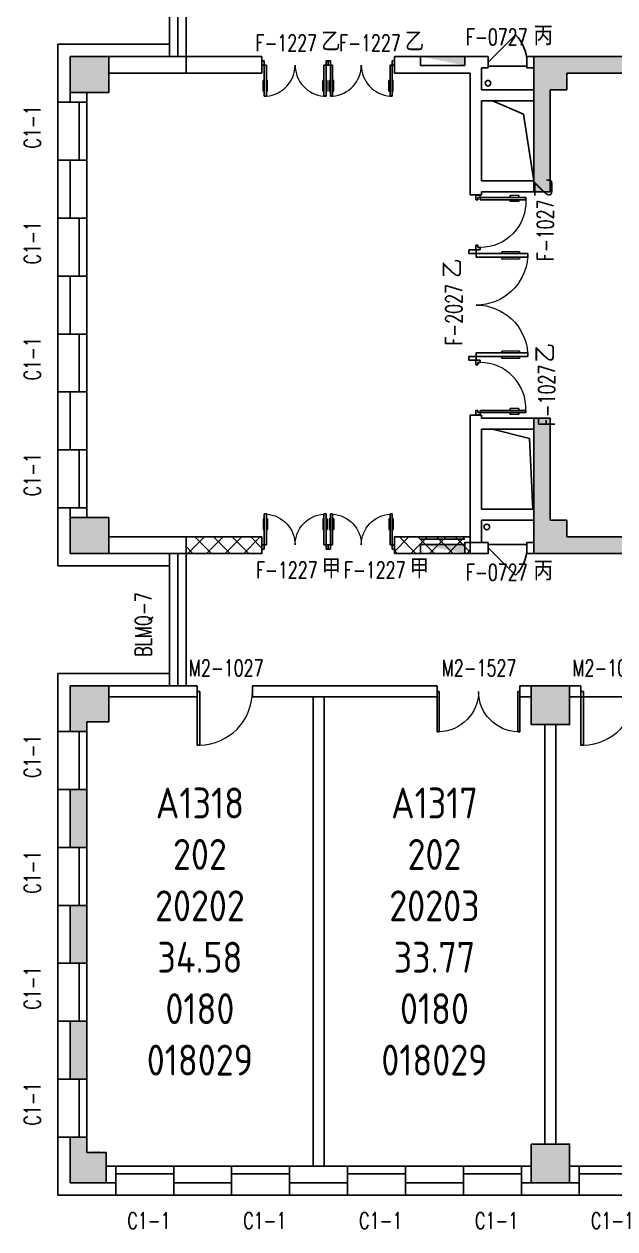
# Model space of a CAD drawing. Extents: x 1914783 to 1990581, y 313528 to 416301.
# Drawn here: x 1914808 to 1925515, y 382828 to 404654 of the extents above; entities that cross this region are included whole.
import ezdxf

# ---------------------------------------------------------------- set-up
doc = ezdxf.new("R2010")
doc.units = 0
doc.header["$LTSCALE"] = 1000
doc.header["$MEASUREMENT"] = 0
for name, color, linetype in [('body', 30, 'Continuous'), ('RM$', 5, 'Continuous'), ('RM$TXT', 5, 'Continuous'), ('消防', 222, 'Continuous')]:
    doc.layers.add(name, color=color, linetype=linetype)
doc.styles.add('_TCH_WINDOW', font='txt.shx', dxfattribs={"height": 3.5, "bigfont": 'hztxt.shx'})
doc.styles.get("Standard").update_dxf_attribs({"font": 'gbenor.shx', "bigfont": 'gbcbig.shx'})

# ---------------------------------------------------------------- blocks, each defined once
blk = doc.blocks.new('cde')
at = {"layer": '消防'}
blk.add_hatch(color=256, dxfattribs=at).paths.add_polyline_path([(-873426.7166632321, -271674.3896962288), (-874226.7166632321, -271674.3896962288), (-873426.7166632321, -271834.3896962288)])
blk.add_lwpolyline([(-874226.7166632321, -271674.3896962288), (-873426.7166632321, -271674.3896962288), (-873426.7166632321, -271834.3896962288), (-874226.7166632321, -271834.3896962288)], close=True, dxfattribs=at)
blk = doc.blocks.new('$WINLIB2D$00000004')
for p, q in [((-0.5, 0.5), (0.5, 0.5)), ((-0.5, 0.2405796575893152), (0.5, 0.2405796575893152)), ((-0.4999999999999999, -0.5), (0.5, -0.5))]:
    blk.add_line(p, q)
blk = doc.blocks.new('$DorLib2D$00000001')
for p, q in [((0.45, 0.9750000000000001), (0.5000000000000002, 0.9750000000000001)), ((0.45, 0), (0.45, 0.9750000000000001)), ((0.5, 0), (0.5, 0.9750000000000001)), ((0.5, 0), (0.45, 0))]:
    blk.add_line(p, q)
at = {"lineweight": 13}
blk.add_arc((0.475, 0), 0.975, 91.4692835813538, 180, dxfattribs=at)
blk = doc.blocks.new('$DorLib2D$00000002')
for p, q in [((-0.5, -5.684341886080802e-17), (-0.5000000000000007, 0.4875)), ((-0.4750000000000007, 0.4875), (-0.5000000000000007, 0.4875)), ((-0.475, -2.842170943040401e-17), (-0.4750000000000007, 0.4875)), ((0.475, -2.842170943040401e-17), (0.4750000000000007, 0.4875)), ((0.4750000000000007, 0.4875), (0.5000000000000007, 0.4875)), ((0.5, -5.684341886080802e-17), (0.5000000000000007, 0.4875)), ((-0.5, -5.684341886080802e-17), (-0.475, -2.842170943040401e-17)), ((0.5, -5.684341886080802e-17), (0.475, -2.842170943040401e-17))]:
    blk.add_line(p, q)
at = {"lineweight": 13}
for centre, start, end in [((-0.4875, -4.263256414560601e-17), 0, 88.53071641864632), ((0.4875, -4.263256414560601e-17), 91.4692835813537, 180)]:
    blk.add_arc(centre, 0.4875, start, end, dxfattribs=at)
blk = doc.blocks.new('$DorLib2D$00000011')
for p, q in [((-0.4666666602065375, 0.4708801651422996), (-0.46666666020654, -0.06245316819156697)), ((-0.4666666602065375, 0.4708801651422996), (-0.4333333268731733, 0.4708801651422999)), ((-0.4333333268731733, 0.4708801651422999), (-0.4333333268731709, 0.004213498475166344)), ((0.4333333397943598, 0.4708801651422999), (0.4333333397943574, 0.004213498475166344)), ((0.4666666731277241, 0.4708801651422996), (0.4333333397943598, 0.4708801651422999)), ((0.4666666731277241, 0.4708801651422996), (0.4666666731277265, -0.06245316819156697)), ((-0.4833333268732257, 0.3962051976975873), (-0.466666660206538, 0.3962051976975872)), ((-0.41666666020649, 0.3962051976975873), (-0.4333333268731729, 0.3962051976975873)), ((0.4166666731276766, 0.3962051976975873), (0.4333333397943595, 0.3962051976975873)), ((0.4833333397944098, 0.3962051976975873), (0.4666666731277244, 0.3962051976975872)), ((-0.4833333268732233, 0.2345635206386193), (-0.4666666602065386, 0.2345635206386192)), ((-0.41666666020649, 0.2345635206386193), (-0.4333333268731721, 0.2345635206386192)), ((0.4166666731276741, 0.2345635206386193), (0.4333333397943586, 0.2345635206386192)), ((0.4833333397944074, 0.2345635206386193), (0.4666666731277251, 0.2345635206386192)), ((-0.4999999935399067, 0.004213498475166344), (-0.4333333268731709, 0.004213498475166344)), ((-0.4999999935399042, 0.004213498475176044), (-0.4999999935399067, -0.06245316819156697)), ((0.5000000064610932, 0.004213498475166344), (0.4333333397943574, 0.004213498475166344)), ((0.5000000064610907, 0.004213498475176044), (0.5000000064610932, -0.06245316819156697)), ((-0.4999999935399067, -0.06245316819156697), (-0.46666666020654, -0.06245316819156697)), ((0.5000000064610932, -0.06245316819156697), (0.4666666731277265, -0.06245316819156697))]:
    blk.add_line(p, q)
at = {"lineweight": 13}
for p, q in [((-0.4833333268732257, 0.3962051976975873), (-0.4833333268732233, 0.2345635206386193)), ((-0.41666666020649, 0.3962051976975873), (-0.41666666020649, 0.2345635206386193)), ((0.4166666731276766, 0.3962051976975873), (0.4166666731276741, 0.2345635206386193)), ((0.4833333397944098, 0.3962051976975873), (0.4833333397944074, 0.2345635206386193))]:
    blk.add_line(p, q, dxfattribs=at)
for centre, start, end in [((-0.46666666020654, 0.004213498475166344), 0, 85.90395624184767), ((0.4666666731277265, 0.004213498475166344), 94.09604375815232, 180)]:
    blk.add_arc(centre, 0.4666666666671332, start, end, dxfattribs=at)
blk = doc.blocks.new('$DorLib2D$00000009')
for p, q in [((0.4128784780300046, 0.9052619659617922), (0.4128784780300046, 0.08070055595349494)), ((0.4541065485304194, 0.9052619659617922), (0.4128784780300046, 0.9052619659617922)), ((0.4541065485304194, 0.08070055595349494), (0.4541065485304194, 0.9052619659617922)), ((0.4128784780300046, 0.7821568824082695), (0.3780038555081039, 0.7821568824082694)), ((0.4889811710523202, 0.7821568824082694), (0.4541065485304194, 0.7821568824082695)), ((0.4128784780300046, 0.6235084014994399), (0.3780038555081039, 0.6235084014994398)), ((0.4889811710523202, 0.6235084014994398), (0.4541065485304194, 0.6235084014994399)), ((-0.4941390729791224, 0.08070055595349494), (-0.4529110024787076, 0.08070055595349494)), ((-0.4941390729791224, -0.001755585047334795), (-0.4941390729791224, 0.08070055595349494)), ((-0.4529110024787076, 0.08070055595349494), (-0.4529110024787076, 0.03947248545308008)), ((-0.4529110024787076, 0.03947248545308008), (-0.4116829319782927, 0.03947248545308008)), ((-0.4116829319782927, 0.03947248545308008), (-0.4116829319782927, -0.001755585047334795)), ((0.4128784780300046, 0.08070055595349494), (0.4541065485304194, 0.08070055595349494)), ((0.4541065485304194, 0.03947248545308008), (0.4128784780300046, 0.03947248545308008)), ((0.4128784780300046, 0.03947248545308008), (0.4128784780300046, -0.001755585047334795)), ((0.4953346190308343, 0.08070055595349494), (0.4541065485304194, 0.08070055595349494)), ((0.4541065485304194, 0.08070055595349494), (0.4541065485304194, 0.03947248545308008)), ((0.4953346190308343, -0.001755585047334795), (0.4953346190308343, 0.08070055595349494)), ((-0.4941390729791224, -0.001755585047334795), (-0.4941390729791224, -0.001755585047334795)), ((-0.4116829319782927, -0.001755585047334795), (-0.4941390729791224, -0.001755585047334795)), ((0.4128784780300046, -0.001755585047334795), (0.4953346190308343, -0.001755585047334795)), ((0.4953346190308343, -0.001755585047334795), (0.4953346190308343, -0.001755585047334795))]:
    blk.add_line(p, q)
at = {"lineweight": 13}
for p, q in [((0.3780038555081039, 0.7821568824082694), (0.3780038555081039, 0.6235084014994398)), ((0.4889811710523202, 0.7821568824082694), (0.4889811710523202, 0.6235084014994398))]:
    blk.add_line(p, q, dxfattribs=at)
blk.add_arc((0.3716497624938499, 0.08173193500353383), 0.8245614100082972, 87.13397114007623, 180.0716668053313, dxfattribs=at)
blk = doc.blocks.new('$DorLib2D$00000114')
at = {"color": 0}
blk.add_line((0.4999999999999964, 3.552713678800501e-15), (-0.2071067811864751, 0.7071067811864857), dxfattribs=at)
blk.add_arc((0.5000000000013856, -1.154631945610163e-12), 1.000000000001696, 135, 180, dxfattribs=at)

msp = doc.modelspace()

# ---------------------------------------------------------------- hatches: boundary and pattern name
at = {"layer": 'body'}
for points in [[(1915644.367475156, 403414.506723739), (1916344.367475156, 403414.506723739), (1916344.367475156, 404064.5067237637), (1915644.367475156, 404064.5067237637)], [(1924044.367475125, 403464.4989115207), (1924644.367475125, 403464.4989115207), (1924644.367475125, 404064.4989115207), (1924044.367475125, 404064.4989115207)], [(1924644.367475134, 404064.4989114684), (1924644.367475134, 403764.4989114684), (1932444.367475134, 403764.4989114698), (1932444.367475134, 404064.4989114698)], [(1924344.367475137, 403464.4989115207), (1924044.367475139, 403464.4989115207), (1924044.367475138, 401614.4989115686), (1924344.36747513, 401614.4989115686)], [(1924044.367475133, 395664.4989115202), (1924344.367475132, 395664.4989115202), (1924344.367475099, 397514.4989115212), (1924044.367475102, 397514.4989115212)], [(1915644.367475156, 395064.5067237618), (1916344.367475156, 395064.5067237618), (1916344.367475156, 395714.5067238163), (1915644.367475156, 395714.5067238163)], [(1924044.367475126, 395064.4989115202), (1924644.367475126, 395064.4989115202), (1924644.367475126, 395664.4989115202), (1924044.367475126, 395664.4989115202)], [(1924644.367475134, 395364.4989114677), (1924644.367475134, 395064.4989114677), (1932444.367475134, 395064.498911469), (1932444.367475134, 395364.498911469)], [(1915644.367475156, 392014.5067239131), (1916344.367475156, 392014.5067239131), (1916344.367475156, 392664.5067237618), (1915644.367475156, 392664.5067237618)], [(1923994.367475049, 391964.4910987295), (1924694.367475049, 391964.4910987295), (1924694.367475049, 392664.4989112291), (1923994.367475049, 392664.4989112291)], [(1915944.367475149, 392014.5067239131), (1915644.367475148, 392014.5067239131), (1915644.367475151, 391839.5067241414), (1915944.367475151, 391839.5067241414)], [(1915644.367475152, 390789.5067241414), (1915644.367475152, 389739.5067241414), (1915944.367475152, 389739.5067241414), (1915944.367475152, 390789.5067241414)], [(1915644.367475153, 388689.5067241414), (1915644.367475154, 387639.5067241414), (1915944.367475154, 387639.5067241414), (1915944.367475154, 388689.5067241414)], [(1915644.367475155, 386589.5067241414), (1915644.367475156, 385539.5067241414), (1915944.367475156, 385539.5067241414), (1915944.367475155, 386589.5067241414)], [(1915644.367475218, 384214.4989116861), (1915944.367475154, 384214.4989116861), (1915944.367475157, 384489.5067242432), (1915644.367475156, 384489.5067242432)], [(1923994.367475156, 383664.5067237632), (1924694.367475156, 383664.5067237632), (1924694.367475156, 384364.4989112623), (1923994.367475156, 384364.4989112623)], [(1915644.367475156, 383664.5067237632), (1916294.367474988, 383664.5067237632), (1916294.367475024, 384214.4989116861), (1915644.367475218, 384214.4989116861)]]:
    msp.add_hatch(color=256, dxfattribs=at).paths.add_polyline_path(points)
h = msp.add_hatch(dxfattribs=at)
h.set_pattern_fill('ANSI37', color=256, scale=150, style=0)
h.set_pattern_definition([(45, (916804.9566533462, -51265.362221722), (-168.3798022700466, 168.3798022700466), []), (135, (916804.9566533462, -51265.362221722), (-168.3798022700466, -168.3798022700466), [])])
h.paths.add_polyline_path([(1919119.367483583, 395364.4989111768), (1917744.367475142, 395364.4989111768), (1917744.367475142, 395064.4989114328), (1919119.367483583, 395064.4989114328)])
h.paths.add_polyline_path([(1922894.367475111, 395364.4989114953), (1921519.367483609, 395364.4989114953), (1921519.367483609, 395064.4989113675), (1922894.367475111, 395064.4989113675)])

# ---------------------------------------------------------------- linework, layer by layer
for p, q in [((1917444.367475144, 406464.5067240285), (1917444.367475144, 404064.5067241347)), ((1917594.367475147, 406464.5067240286), (1917594.367475147, 404064.5067241346)), ((1917744.367475103, 406464.5067240287), (1917744.367475103, 404064.5067241346)), ((1915419.367475144, 404289.5067240622), (1915419.367475135, 403239.5067240397)), ((1915419.367475144, 404289.5067240622), (1917444.367475144, 404289.5067240619)), ((1916344.367475156, 404064.5067237637), (1915644.367475156, 404064.5067237637)), ((1915644.367475156, 404064.5067237637), (1915644.367475156, 403414.506723739)), ((1916344.367475127, 404064.5067240946), (1917744.367475103, 404064.5067241346)), ((1916344.367475156, 403414.506723739), (1916344.367475156, 404064.5067237637)), ((1917744.367475103, 404064.5067241346), (1917744.367475103, 403764.5067241299)), ((1919119.367482814, 404064.4989119854), (1917744.367475132, 404064.4989121191)), ((1917744.367475132, 404064.4989121191), (1917744.367475103, 403764.4989121191)), ((1919119.367482784, 403764.4989119893), (1919119.367482814, 404064.4989119854)), ((1922994.367475138, 404064.4989116004), (1921519.367482915, 404064.4989117483)), ((1921519.367482915, 404064.4989117483), (1921519.367482886, 403764.4989117534)), ((1923219.367475112, 404064.498911577), (1922994.367475138, 404064.4989116004)), ((1923219.367475104, 403864.4989116329), (1923219.367475112, 404064.498911577)), ((1924044.367475179, 404064.498911768), (1923919.367475113, 404064.4989115486)), ((1923919.367475113, 404064.4989115486), (1923919.367475104, 403864.4989116139)), ((1924644.367475125, 404064.4989115207), (1924044.367475125, 404064.4989115207)), ((1924044.367475125, 404064.4989115207), (1924044.367475125, 403464.4989115207)), ((1924644.367475134, 404064.4989114684), (1932444.367475134, 404064.4989114698)), ((1923094.367475143, 403864.4989115823), (1923219.367475104, 403864.4989116329)), ((1923094.367475143, 403464.4989114376), (1923094.367475143, 403864.4989115823)), ((1923219.36747526, 403894.2019574087), (1923919.36747526, 403894.2019573803)), ((1923919.367475104, 403864.4989116139), (1924044.367475179, 403864.4989117075)), ((1916344.367475127, 403764.5067240832), (1917744.367475103, 403764.5067241299)), ((1917744.367475103, 403764.4989121191), (1919119.367482784, 403764.4989119893)), ((1921519.367482886, 403764.4989117534), (1922894.367475153, 403764.4989116127)), ((1922894.367475138, 403464.4989115231), (1922894.367475153, 403764.4989116127)), ((1924644.367475134, 403764.4989114684), (1932444.367475134, 403764.4989114698)), ((1924644.367475125, 403464.4989115207), (1924644.367475179, 403764.4989114775)), ((1915644.367475102, 403414.5067238474), (1915644.36747513, 403239.5067240397)), ((1915644.367475156, 403414.506723739), (1916344.367475156, 403414.506723739)), ((1915944.367475144, 403239.5067240397), (1915944.367475186, 403414.5067238474)), ((1922894.367475138, 401814.4989115085), (1922894.367475138, 403464.4989115231)), ((1924044.367475133, 403464.4989115231), (1923094.367475143, 403464.4989114376)), ((1924044.367475138, 401614.4989115686), (1924044.367475162, 403464.4989115397)), ((1924344.36747513, 401614.4989115686), (1924344.367475134, 403464.4989115397)), ((1924344.367475076, 403464.4989115397), (1924644.367475125, 403464.4989115207)), ((1915419.367475135, 403239.5067240397), (1915644.367475143, 403239.5067240397)), ((1915644.36747513, 403239.5067240397), (1915944.367475144, 403239.5067240397)), ((1924044.367475133, 403264.4989115231), (1923094.367475136, 403264.4989115529)), ((1923094.367475136, 401814.4989114621), (1923094.367475136, 403264.4989115529)), ((1915419.367475135, 402189.5067240397), (1915419.367475135, 401139.5067242432)), ((1915419.367475135, 402189.5067240397), (1915644.367475143, 402189.5067240397)), ((1915644.36747513, 402189.5067240397), (1915644.36747513, 401139.5067242432)), ((1915944.367475144, 402189.5067240397), (1915644.36747513, 402189.5067240397)), ((1915944.367475144, 401139.5067242432), (1915944.367475144, 402189.5067240397)), ((1922894.367475138, 401814.4989115085), (1922894.367475116, 401559.8335435485)), ((1924044.367475138, 401814.4989114621), (1923094.367475136, 401814.4989114621)), ((1924044.367475138, 401614.4989115686), (1923094.367475142, 401614.4989115687)), ((1923094.367475142, 401559.8335435485), (1923094.367475142, 401614.4989115687)), ((1924044.367475138, 401614.4989115686), (1924344.36747513, 401614.4989115686)), ((1922894.367475116, 401559.8335435485), (1923094.367475142, 401559.8335435485)), ((1915419.367475135, 401139.5067242432), (1915644.367475143, 401139.5067242432)), ((1915644.36747513, 401139.5067242432), (1915944.367475144, 401139.5067242432)), ((1915419.367475135, 400089.5067241414), (1915419.367475135, 399039.5067241415)), ((1915419.367475135, 400089.5067241414), (1915644.367475143, 400089.5067241414)), ((1915644.36747513, 400089.5067241414), (1915644.36747513, 399039.5067241414)), ((1915944.367475144, 400089.5067241414), (1915644.36747513, 400089.5067241414)), ((1915944.367475144, 399039.5067241414), (1915944.367475144, 400089.5067241414)), ((1915419.367475135, 399039.5067241415), (1915644.367475143, 399039.5067241415)), ((1915644.36747513, 399039.5067241414), (1915944.367475144, 399039.5067241414)), ((1915419.367475135, 397989.5067241414), (1915419.367475135, 396939.5067241415)), ((1915419.367475135, 397989.5067241414), (1915644.367475143, 397989.5067241414)), ((1915644.36747513, 397989.5067241414), (1915644.36747513, 396939.5067241414)), ((1915944.367475144, 397989.5067241414), (1915644.36747513, 397989.5067241414)), ((1915944.367475144, 396939.5067241414), (1915944.367475144, 397989.5067241414)), ((1923094.367475142, 397569.1642926026), (1922894.367475116, 397569.1642926026)), ((1922894.367475116, 397569.1642926026), (1922894.367475137, 397314.4989114847)), ((1923094.367475142, 397514.4989115213), (1923094.367475142, 397569.1642926026)), ((1924044.367475102, 397514.4989115212), (1923094.367475142, 397514.4989115213)), ((1924044.367475133, 395664.4989115397), (1924044.367475102, 397514.4989115212)), ((1924044.367475102, 397514.4989115212), (1924344.367475099, 397514.4989115212)), ((1924344.367475085, 395664.4989115397), (1924344.367475099, 397514.4989115212)), ((1922894.367475137, 395664.4989115237), (1922894.367475137, 397314.4989114847)), ((1924044.367475102, 397314.4989115217), (1923094.367475097, 397314.4989115217)), ((1923094.367475097, 395864.4989115435), (1923094.367475097, 397314.4989115217)), ((1915419.367475135, 396939.5067241415), (1915644.367475143, 396939.5067241414)), ((1915644.36747513, 396939.5067241414), (1915944.367475144, 396939.5067241414)), ((1915419.367475135, 395889.5067241415), (1915419.367475144, 394839.5067241293)), ((1915419.367475135, 395889.5067241415), (1915644.367475143, 395889.5067241415)), ((1915944.367475144, 395889.5067241414), (1915644.36747513, 395889.5067241414)), ((1915644.36747513, 395889.5067241414), (1915644.367475061, 395714.5067239816)), ((1916344.367475156, 395714.5067238163), (1915644.367475156, 395714.5067238163)), ((1915644.367475156, 395714.5067238163), (1915644.367475156, 395064.5067237618)), ((1915944.367475169, 395714.5067239816), (1915944.367475144, 395889.5067241414)), ((1916344.367475156, 395064.5067237618), (1916344.367475156, 395714.5067238163)), ((1924044.36747514, 395864.4989115228), (1923094.367475097, 395864.4989115435)), ((1922894.367474864, 395064.4989114829), (1922894.367475137, 395664.4989115238)), ((1923094.367475155, 395264.4989114826), (1923094.367475155, 395664.4989115439)), ((1924044.367475139, 395664.4989115228), (1923094.367475155, 395664.4989115439)), ((1924044.367475126, 395664.4989115202), (1924044.367475126, 395064.4989115202)), ((1924644.367475126, 395664.4989115202), (1924344.367475106, 395664.4989115397)), ((1924644.367475179, 395364.4989114778), (1924644.367475126, 395664.4989115202)), ((1916344.367475153, 395364.5067241082), (1917744.36747515, 395364.5067240611)), ((1917744.36747515, 395364.5067240611), (1917744.36747515, 395064.5067240564)), ((1919119.367483691, 395364.4989111719), (1917744.367475196, 395364.4989110499)), ((1917744.367475196, 395364.4989110499), (1917744.367475221, 395064.4989110499)), ((1919119.367483717, 395064.498911167), (1919119.367483691, 395364.4989111719)), ((1922894.367475111, 395364.4989114953), (1921519.367483589, 395364.4989113795)), ((1921519.367483589, 395364.4989113795), (1921519.367483615, 395064.4989113745)), ((1922894.367475136, 395064.4989114953), (1922894.367475111, 395364.4989114953)), ((1923219.367475128, 395264.4989115128), (1923094.367475155, 395264.4989114826)), ((1923219.367475128, 395064.498911483), (1923219.367475128, 395264.4989115128)), ((1924044.367475179, 395264.4989116066), (1923919.367475128, 395264.4989115212)), ((1923919.367475128, 395264.4989115212), (1923919.367475128, 395064.4989114899)), ((1924644.367475134, 395364.4989114677), (1932444.367475134, 395364.498911469)), ((1915644.367475156, 395064.5067237618), (1916344.367475156, 395064.5067237618)), ((1916344.367475153, 395064.5067241042), (1917744.36747515, 395064.5067240564)), ((1917444.367475144, 392664.5067241105), (1917444.367475144, 395064.5067240564)), ((1917594.367475147, 392664.5067241105), (1917594.367475147, 395064.5067240564)), ((1917744.367475149, 392664.5067241105), (1917744.36747515, 395064.5067240564)), ((1917744.367475221, 395064.4989110499), (1919119.367483717, 395064.498911167)), ((1921519.367483615, 395064.4989113745), (1922894.367475136, 395064.4989114953)), ((1922894.367474864, 395064.4989114829), (1923219.367475128, 395064.498911483)), ((1923219.367475264, 395225.9554818264), (1923919.367475264, 395225.9554818266)), ((1923919.367475128, 395064.4989114899), (1924044.367475179, 395064.498911306)), ((1924044.367475126, 395064.4989115202), (1924644.367475126, 395064.4989115202)), ((1924644.367475134, 395064.4989114677), (1932444.367475134, 395064.498911469)), ((1915419.367475144, 394839.5067241293), (1917444.367475144, 394839.5067241291)), ((1915419.36747515, 392889.5067241211), (1915419.367475147, 391839.5067241414)), ((1917444.367475144, 392889.506724121), (1915419.36747515, 392889.5067241211)), ((1916344.367475156, 392664.5067237618), (1915644.367475156, 392664.5067237618)), ((1915644.367475156, 392664.5067237618), (1915644.367475156, 392014.5067239131)), ((1917444.367475143, 392664.5067241061), (1916344.36747518, 392664.5067240397)), ((1916344.367475156, 392014.5067239131), (1916344.367475156, 392664.5067237618)), ((1917944.367475128, 392664.5067241105), (1917444.367475143, 392664.5067241061)), ((1917944.367475128, 392464.5067241105), (1917944.367475128, 392664.5067241105)), ((1922293.88354126, 392664.5067241105), (1918944.367475128, 392664.5067241105)), ((1918944.367475128, 392664.5067241105), (1918944.367475128, 392464.5067241105)), ((1922293.88354126, 392464.5067241105), (1922293.88354126, 392664.5067241105)), ((1923994.367475031, 392664.5067239745), (1923793.88354126, 392664.5067241105)), ((1923793.88354126, 392664.5067241105), (1923793.88354126, 392464.5067241105)), ((1924694.367475049, 392664.4989112291), (1923994.367475049, 392664.4989112291)), ((1923994.367475049, 392664.4989112291), (1923994.367475049, 391964.4910987295)), ((1924894.851408996, 392664.5067241151), (1924694.367475032, 392664.5067240121)), ((1924694.367475049, 391964.4910987295), (1924694.367475049, 392664.4989112291)), ((1924894.851408996, 392464.5067241), (1924894.851408996, 392664.5067241151)), ((1917444.367475143, 392464.5067241061), (1916344.36747518, 392464.5067241211)), ((1917444.367475143, 392464.5067241061), (1917944.367475128, 392464.5067241105)), ((1918944.367475128, 392464.5067241105), (1922293.88354126, 392464.5067241105)), ((1920044.367475169, 383964.5067241153), (1920044.367475168, 392464.5067241104)), ((1920244.367475169, 383964.5067241153), (1920244.367475167, 392464.5067241104)), ((1923793.88354126, 392464.5067241105), (1923994.367475031, 392464.5067240355)), ((1924694.367475032, 392464.5067241282), (1924894.851408996, 392464.5067241)), ((1915644.367475266, 392014.5067239816), (1915644.367475151, 391839.5067241414)), ((1915944.367475151, 391839.5067241414), (1915944.367475112, 392014.5067239816)), ((1915944.367475136, 392014.5067239816), (1916344.367475156, 392014.5067239131)), ((1915419.367475147, 391839.5067241414), (1915644.367475144, 391839.5067241416)), ((1915644.367475151, 391839.5067241414), (1915944.367475151, 391839.5067241414)), ((1923994.367475049, 391964.4910987295), (1924694.367475049, 391964.4910987295)), ((1924244.367475169, 384364.4989113072), (1924244.367475168, 391964.4910988073)), ((1924444.36747517, 384364.4989113071), (1924444.367475173, 391964.4910988071)), ((1915419.367475147, 390789.5067241415), (1915419.367475147, 389739.5067241414)), ((1915419.367475147, 390789.5067241415), (1915644.367475145, 390789.5067241416)), ((1915644.367475152, 390789.5067241414), (1915644.367475152, 389739.5067241414)), ((1915944.367475152, 390789.5067241414), (1915644.367475152, 390789.5067241414)), ((1915944.367475152, 389739.5067241414), (1915944.367475152, 390789.5067241414)), ((1915419.367475147, 389739.5067241414), (1915644.367475145, 389739.5067241416)), ((1915644.367475152, 389739.5067241414), (1915944.367475152, 389739.5067241414)), ((1915419.367475147, 388689.5067241414), (1915419.367475147, 387639.5067241414)), ((1915419.367475147, 388689.5067241414), (1915644.367475146, 388689.5067241416)), ((1915644.367475153, 388689.5067241414), (1915644.367475154, 387639.5067241414)), ((1915944.367475154, 388689.5067241414), (1915644.367475153, 388689.5067241414)), ((1915944.367475154, 387639.5067241414), (1915944.367475154, 388689.5067241414)), ((1915419.367475147, 387639.5067241414), (1915644.367475147, 387639.5067241415)), ((1915644.367475154, 387639.5067241414), (1915944.367475154, 387639.5067241414)), ((1915419.367475147, 386589.5067241415), (1915419.367475147, 385539.5067241414)), ((1915419.367475147, 386589.5067241415), (1915644.367475148, 386589.5067241417)), ((1915644.367475155, 386589.5067241414), (1915644.367475156, 385539.5067241414)), ((1915944.367475155, 386589.5067241414), (1915644.367475155, 386589.5067241414)), ((1915944.367475156, 385539.5067241414), (1915944.367475155, 386589.5067241414)), ((1915419.367475147, 385539.5067241414), (1915644.367475149, 385539.5067241415)), ((1915644.367475156, 385539.5067241414), (1915944.367475156, 385539.5067241414)), ((1915419.367475147, 384489.5067242432), (1915419.36747515, 383439.5067241014)), ((1915419.367475147, 384489.5067242432), (1915644.367475149, 384489.5067242433)), ((1915944.367475157, 384489.5067242432), (1915644.367475156, 384489.5067242432)), ((1915644.367475156, 384489.5067242432), (1915644.36747517, 384214.4989116428)), ((1915944.367475084, 384214.4989116428), (1915944.367475157, 384489.5067242432)), ((1924694.367475156, 384364.4989112623), (1923994.367475156, 384364.4989112623)), ((1923994.367475156, 384364.4989112623), (1923994.367475156, 383664.5067237632)), ((1924694.367475156, 383664.5067237632), (1924694.367475156, 384364.4989112623)), ((1915644.367475218, 384214.4989116861), (1915644.367475156, 383664.5067237632)), ((1916294.367475024, 384214.4989116861), (1915944.367475147, 384214.4989116428)), ((1916294.367474988, 383664.5067237632), (1916294.367475024, 384214.4989116861)), ((1916469.367475281, 383964.5067241153), (1916294.367475006, 383964.5067240685)), ((1916469.367475281, 383664.5067241093), (1916469.367475281, 383964.5067241153)), ((1918569.367475179, 383964.5067241153), (1917519.367475281, 383964.5067241153)), ((1917519.367475281, 383964.5067241153), (1917519.367475281, 383664.5067241084)), ((1918569.367475179, 383664.5067241074), (1918569.367475179, 383964.5067241153)), ((1920669.367475179, 383964.5067241153), (1919619.367475281, 383964.5067241153)), ((1919619.367475281, 383964.5067241153), (1919619.367475281, 383664.5067241065)), ((1920669.367475179, 383664.5067241056), (1920669.367475179, 383964.5067241153)), ((1922769.367475179, 383964.5067241153), (1921719.367475179, 383964.5067241153)), ((1921719.367475179, 383964.5067241153), (1921719.367475179, 383664.5067241046)), ((1922769.367475179, 383664.5067241037), (1922769.367475179, 383964.5067241153)), ((1923994.367475097, 383964.5067239441), (1923819.367475179, 383964.5067241153)), ((1923819.367475179, 383964.5067241153), (1923819.367475179, 383664.5067241028)), ((1924869.367475281, 383964.5067241116), (1924694.367475098, 383964.5067243019)), ((1924869.367475281, 383664.5067241017), (1924869.367475281, 383964.5067241116)), ((1915644.367475156, 383664.5067237632), (1916294.367474988, 383664.5067237632)), ((1916294.367474985, 383664.506724102), (1916469.367475281, 383664.5067241093)), ((1916469.367475281, 383439.5067240992), (1916469.367475281, 383664.5067241145)), ((1917519.367475281, 383664.5067241084), (1918569.367475179, 383664.5067241074)), ((1917519.367475281, 383439.5067240999), (1917519.367475281, 383664.5067241135)), ((1918569.367475179, 383439.5067241006), (1918569.367475179, 383664.5067241126)), ((1919619.367475281, 383664.5067241065), (1920669.367475179, 383664.5067241056)), ((1919619.367475281, 383439.5067241013), (1919619.367475281, 383664.5067241117)), ((1920669.367475179, 383439.5067241021), (1920669.367475179, 383664.5067241107)), ((1921719.367475179, 383664.5067241046), (1922769.367475179, 383664.5067241037)), ((1921719.367475179, 383439.5067241028), (1921719.367475179, 383664.5067241098)), ((1922769.367475179, 383439.5067241035), (1922769.367475179, 383664.5067241089)), ((1923819.367475179, 383664.5067241028), (1923994.367475097, 383664.5067238889)), ((1923819.367475179, 383439.5067241042), (1923819.367475179, 383664.506724108)), ((1923994.367475156, 383664.5067237632), (1924694.367475156, 383664.5067237632)), ((1924694.367475098, 383664.506724138), (1924869.367475281, 383664.5067241017)), ((1924869.367475281, 383439.5067241159), (1924869.367475281, 383664.5067241075)), ((1916469.367475281, 383439.5067240992), (1915419.36747515, 383439.5067241014)), ((1918569.367475179, 383439.5067241006), (1917519.367475281, 383439.5067240999)), ((1920669.367475179, 383439.5067241021), (1919619.367475281, 383439.5067241013)), ((1922769.367475179, 383439.5067241035), (1921719.367475179, 383439.5067241028)), ((1924244.367475169, 383439.5067241075), (1923819.367475179, 383439.5067241042)), ((1924869.367475281, 383439.5067241159), (1924244.367475169, 383439.5067241075))]:
    msp.add_line(p, q, dxfattribs=at)
for points in [[(1923294.367475138, 403264.4989115231), (1923855.841761408, 403023.4029349996), (1924044.36747514, 401814.4989114904)], [(1923294.367475138, 397314.4989114866), (1923964.607899384, 397146.5244942432), (1924027.532869877, 395864.4989115228)]]:
    msp.add_lwpolyline(points, dxfattribs=at)
for points in [[(1919119.367483583, 395364.4989111768), (1917744.367475142, 395364.4989111768), (1917744.367475142, 395064.4989114328), (1919119.367483583, 395064.4989114328)], [(1922894.367475111, 395364.4989114953), (1921519.367483609, 395364.4989114953), (1921519.367483609, 395064.4989113675), (1922894.367475111, 395064.4989113675)], [(1923219.367475139, 395264.5067241715), (1922794.367481014, 395264.5067241718), (1922794.367481024, 395064.4989114867), (1923219.367475139, 395064.4989140028)], [(1923919.367475137, 395264.5067241716), (1924044.336225145, 395264.5067241716), (1924044.336225145, 395064.5067241717), (1923919.367475137, 395064.5067241717)]]:
    msp.add_lwpolyline(points, close=True, dxfattribs=at)
at = {"layer": 'RM$', "const_width": 1}
for points in [[(1916344.36747518, 392464.5067241211), (1916344.367475156, 392014.5067239131), (1915944.367475136, 392014.5067239816), (1915944.367475147, 384214.4989116428), (1916294.367475024, 384214.4989116861), (1916294.367475006, 383964.5067240685), (1920044.367475169, 383964.5067241153), (1920044.367475168, 392464.5067241104)], [(1920244.367475167, 392464.5067241104), (1920244.367475169, 383964.5067241153), (1923994.367475097, 383964.5067239441), (1923994.367475156, 384364.4989112623), (1924244.367475169, 384364.4989112623), (1924244.367475168, 391964.4910987295), (1923994.367475049, 391964.4910987295), (1923994.367475049, 392464.5067240355)]]:
    msp.add_lwpolyline(points, close=True, dxfattribs=at)
at = {"layer": 'RM$'}
msp.add_lwpolyline([(1924444.369203825, 384364.5067339167), (1924694.369203816, 384364.5067339167), (1924694.369203816, 383964.5145465438), (1932394.369203816, 383964.5145465092), (1932394.369203816, 384364.5067339167), (1933094.369203816, 384364.5067339167), (1933094.369203816, 383964.5145464848), (1940794.369203829, 383964.5145465122), (1940794.369203816, 384364.5067339167), (1941044.369203832, 384364.5067339167), (1941044.369203828, 391964.4989211346), (1940794.36920371, 391964.4989211346), (1940794.369203738, 392464.5145465139), (1933094.36920371, 392464.5145465162), (1933094.36920371, 391964.4989211346), (1932394.36920371, 391964.4989211346), (1932394.36920371, 392464.5145465159), (1924694.369203727, 392464.5145465164), (1924694.369203727, 391964.4989211346), (1924444.369203828, 391964.498921125)], close=True, dxfattribs=at)
at = {"layer": '消防'}
msp.add_line((1921994.367481015, 395324.4989113236), (1922794.367481015, 395324.4989113236), dxfattribs=at)
at = {"layer": '消防', "linetype": 'Continuous'}
for centre in [(1923214.36746758, 403584.498916343), (1923194.367467575, 395544.498916227)]:
    msp.add_circle(centre, 50, dxfattribs=at)

# ---------------------------------------------------------------- block references
at = {"layer": 'body'}
for name, p, xscale, yscale, zscale, rotation in [('$DorLib2D$00000114', (1923569.367475139, 403964.4989115772), 700, -700, 700, 179.9999999976799), ('$DorLib2D$00000011', (1919719.367482872, 403914.498911924), 1200, 1200, 1200, 179.9999999943399), ('$DorLib2D$00000011', (1920919.367482872, 403914.4989118055), 1200, 1200, 1200, 179.9999999943399), ('$DorLib2D$00000009', (1922994.367475138, 401059.8335434513), 1000, -1000, 1000, 89.99999999999703), ('$DorLib2D$00000011', (1922994.367475138, 399564.4989114984), 2000, -2000, 2000, 89.99999999999703), ('$DorLib2D$00000009', (1922994.367475137, 398069.1642924676), -1000, -1000, -1000, 89.99999999999703), ('$DorLib2D$00000011', (1919719.367483635, 395214.4989112208), 1200, -1200, 1200, 180.0000000049553), ('$DorLib2D$00000011', (1920919.367483634, 395214.4989113245), 1200, -1200, 1200, 180.0000000049553), ('$DorLib2D$00000114', (1923569.367475138, 395164.4989114951), 700, 700, 700, 180.0000000000058)]:
    msp.add_blockref(name, p, dxfattribs=dict(at, xscale=xscale, yscale=yscale, zscale=zscale, rotation=rotation))
ref = msp.add_blockref('$WINLIB2D$00000004', (1915681.867475143, 402714.5067240823), dxfattribs=dict(at, xscale=-1050, yscale=525, zscale=-1050, rotation=270))
ref.add_attrib('A', 'C1-1', (1915105.617475143, 402399.5067240817), dxfattribs={"height": 297.5, "rotation": 90, "style": '_TCH_WINDOW', "width": 0.7058823529411765})
ref = msp.add_blockref('$WINLIB2D$00000004', (1915681.867475143, 400614.5067241596), dxfattribs=dict(at, xscale=-1050, yscale=525, zscale=-1050, rotation=270))
ref.add_attrib('A', 'C1-1', (1915105.617475144, 400299.5067241595), dxfattribs={"height": 297.5, "rotation": 90, "style": '_TCH_WINDOW', "width": 0.7058823529411765})
ref = msp.add_blockref('$WINLIB2D$00000004', (1915681.867475143, 398514.5067241602), dxfattribs=dict(at, xscale=-1050, yscale=525, zscale=-1050, rotation=270))
ref.add_attrib('A', 'C1-1', (1915105.617475138, 398199.5067241595), dxfattribs={"height": 297.5, "rotation": 90, "style": '_TCH_WINDOW', "width": 0.7058823529411765})
ref = msp.add_blockref('$WINLIB2D$00000004', (1915681.867475143, 396414.5067241595), dxfattribs=dict(at, xscale=-1050, yscale=525, zscale=-1050, rotation=270))
ref.add_attrib('A', 'C1-1', (1915105.617475144, 396099.5067241595), dxfattribs={"height": 297.5, "rotation": 90, "style": '_TCH_WINDOW', "width": 0.7058823529411765})
ref = msp.add_blockref('$DorLib2D$00000001', (1918444.367475124, 392564.5067241061), dxfattribs=dict(at, xscale=1000, yscale=1000, zscale=1000, rotation=180))
ref.add_attrib('A', 'M2-1027', (1917796.867475124, 392840.7567242624), dxfattribs={"height": 297.5, "style": '_TCH_WINDOW', "width": 0.7058823529411765})
ref = msp.add_blockref('$DorLib2D$00000002', (1923043.88354122, 392564.5067241061), dxfattribs=dict(at, xscale=-1500, yscale=1500, zscale=-1500, rotation=180))
ref.add_attrib('A', 'M2-1527', (1922378.88354122, 392840.4671472022), dxfattribs={"height": 297.5, "style": '_TCH_WINDOW', "width": 0.7058823529411765})
ref = msp.add_blockref('$DorLib2D$00000001', (1925394.851409066, 392564.5067241061), dxfattribs=dict(at, xscale=1000, yscale=1000, zscale=1000, rotation=180))
ref.add_attrib('A', 'M2-1027', (1924747.351409066, 392840.4671472056), dxfattribs={"height": 297.5, "style": '_TCH_WINDOW', "width": 0.7058823529411765})
ref = msp.add_blockref('$WINLIB2D$00000004', (1915681.867475143, 391314.506724161), dxfattribs=dict(at, xscale=-1050, yscale=525, zscale=-1050, rotation=270))
ref.add_attrib('A', 'C1-1', (1915105.617474964, 390999.5067241611), dxfattribs={"height": 297.5, "rotation": 90, "style": '_TCH_WINDOW', "width": 0.7058823529411765})
ref = msp.add_blockref('$WINLIB2D$00000004', (1915681.867475143, 389214.5067241609), dxfattribs=dict(at, xscale=-1050, yscale=525, zscale=-1050, rotation=270))
ref.add_attrib('A', 'C1-1', (1915105.617474964, 388899.5067241611), dxfattribs={"height": 297.5, "rotation": 90, "style": '_TCH_WINDOW', "width": 0.7058823529411765})
ref = msp.add_blockref('$WINLIB2D$00000004', (1915681.867475143, 387114.5067241612), dxfattribs=dict(at, xscale=-1050, yscale=525, zscale=-1050, rotation=270))
ref.add_attrib('A', 'C1-1', (1915105.617474964, 386799.5067241611), dxfattribs={"height": 297.5, "rotation": 90, "style": '_TCH_WINDOW', "width": 0.7058823529411765})
ref = msp.add_blockref('$WINLIB2D$00000004', (1915681.867475143, 385014.5067241612), dxfattribs=dict(at, xscale=-1050, yscale=525, zscale=-1050, rotation=270))
ref.add_attrib('A', 'C1-1', (1915105.617474964, 384699.5067241611), dxfattribs={"height": 297.5, "rotation": 90, "style": '_TCH_WINDOW', "width": 0.7058823529411765})
ref = msp.add_blockref('$WINLIB2D$00000004', (1916994.367475276, 383702.0067241075), dxfattribs=dict(at, xscale=1050, yscale=-525, zscale=1050, rotation=180))
ref.add_attrib('A', 'C1-1', (1916679.367475276, 382828.2567241079), dxfattribs={"height": 297.5, "style": '_TCH_WINDOW', "width": 0.7058823529411765})
ref = msp.add_blockref('$WINLIB2D$00000004', (1919094.3674752, 383702.0067241075), dxfattribs=dict(at, xscale=1050, yscale=-525, zscale=1050, rotation=180))
ref.add_attrib('A', 'C1-1', (1918779.367475198, 382828.2567241079), dxfattribs={"height": 297.5, "style": '_TCH_WINDOW', "width": 0.7058823529411765})
ref = msp.add_blockref('$WINLIB2D$00000004', (1921194.367475199, 383702.0067241075), dxfattribs=dict(at, xscale=1050, yscale=-525, zscale=1050, rotation=180))
ref.add_attrib('A', 'C1-1', (1920879.367475198, 382828.2567241028), dxfattribs={"height": 297.5, "style": '_TCH_WINDOW', "width": 0.7058823529411765})
ref = msp.add_blockref('$WINLIB2D$00000004', (1923294.367475198, 383702.0067241075), dxfattribs=dict(at, xscale=1050, yscale=-525, zscale=1050, rotation=180))
ref.add_attrib('A', 'C1-1', (1922979.367475198, 382828.2567241079), dxfattribs={"height": 297.5, "style": '_TCH_WINDOW', "width": 0.7058823529411765})
ref = msp.add_blockref('$WINLIB2D$00000004', (1925394.367475277, 383702.0067241075), dxfattribs=dict(at, xscale=1050, yscale=-525, zscale=1050, rotation=180))
ref.add_attrib('A', 'C1-1', (1925079.367475277, 382828.2567241079), dxfattribs={"height": 297.5, "style": '_TCH_WINDOW', "width": 0.7058823529411765})
at = {"layer": '消防'}
for p in [(2796221.084143488, 675738.8886075126), (2796221.084144256, 666898.8886075284)]:
    msp.add_blockref('cde', p, dxfattribs=at)

# ---------------------------------------------------------------- texts
at = {"layer": 'body', "style": '_TCH_WINDOW', "width": 0.7058823529411765}
for s, rotation, p in [('F-1227', 359.9999999943399, (1919001.729687622, 404164.4989119307)), ('F-1227', 359.9999999943399, (1920518.819069392, 404164.4989118122)), ('F-0727', 359.9999999976799, (1922816.316294029, 404270.0802913263)), ('F-1027', 89.99999999999703, (1924401.282551175, 400359.6957481755)), ('F-2027', 89.99999999999703, (1922744.367475137, 398829.3611162228)), ('F-1027', 89.99999999999703, (1924427.742545236, 397369.026497192)), ('F-1227', 4.955304193720159e-09, (1919011.375357772, 394614.4989114624)), ('F-1227', 4.955304193720159e-09, (1920604.650088713, 394614.4989117883)), ('BLMQ-7', 90, (1917116.909826831, 393189.6736321982))]:
    msp.add_text(s, height=297.5, rotation=rotation, dxfattribs=at).set_placement(p)
at = {"layer": 'body', "style": '_TCH_WINDOW'}
for s, rotation, p in [('乙', 359.9999999943399, (1920191.729687622, 404164.4989118131)), ('乙', 359.9999999943399, (1921708.819069392, 404164.4989116946)), ('丙', 359.9999999976799, (1924041.316294029, 404270.0802912767)), ('乙', 89.99999999999703, (1924401.282551175, 401514.6957481755)), ('乙', 89.99999999999703, (1922744.367475137, 400054.3611162228)), ('乙', 89.99999999999703, (1924427.742545236, 398524.026497192)), ('甲', 4.955304193720159e-09, (1920201.375357772, 394614.4989115653)), ('甲', 4.955304193720159e-09, (1921794.650088713, 394614.4989118912))]:
    msp.add_text(s, height=350, rotation=rotation, dxfattribs=at).set_placement(p)
at = {"layer": 'body', "style": '_TCH_WINDOW', "width": 0.7058823529411765}
msp.add_text('F-0727', height=297.5, dxfattribs=at).set_placement((1922816.316294036, 394574.9629212919))
at = {"layer": 'body', "style": '_TCH_WINDOW'}
msp.add_text('丙', height=350, dxfattribs=at).set_placement((1924041.316294036, 394574.962921292))
at = {"layer": 'RM$TXT', "char_height": 558.8, "attachment_point": 8}
for s, insert in [('A1318^M^J202^M^J20202^M^J34.58^M^J0180^M^J018029^M^J', (1917994.367475153, 385606.7733907615)), ('A1317^M^J202^M^J20203^M^J33.77^M^J0180^M^J018029^M^J', (1922244.367475168, 385606.7733906939))]:
    msp.add_mtext(s, dxfattribs=dict(at, insert=insert))

doc.saveas('drawing.dxf')
